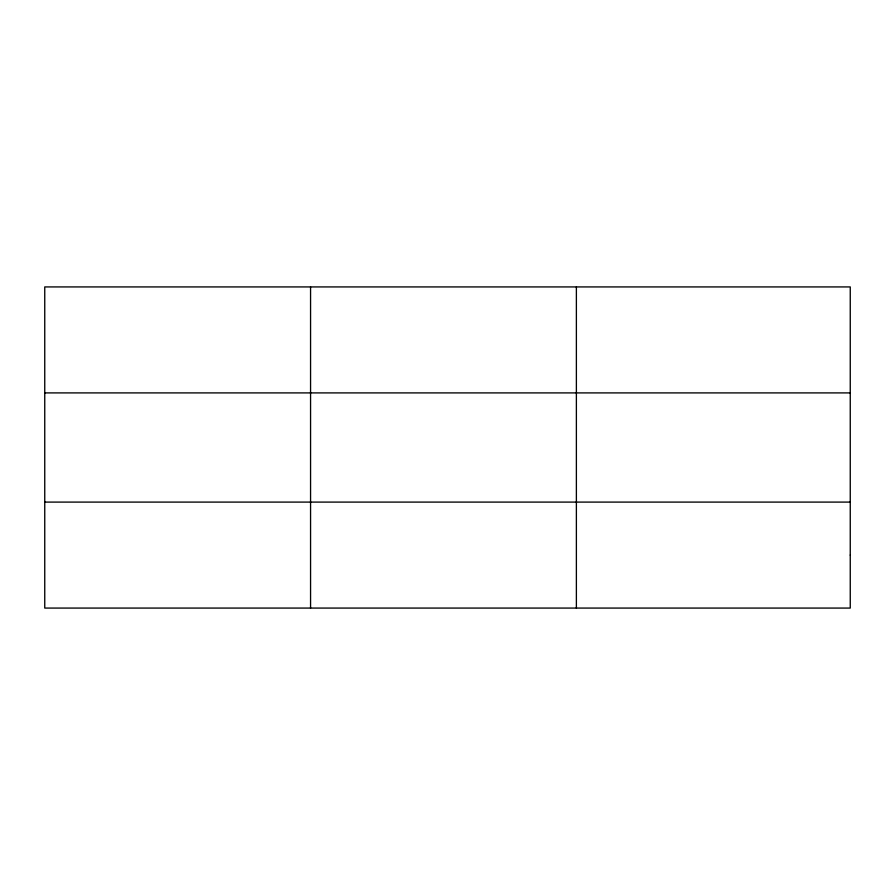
<?xml version="1.0" encoding="UTF-8"?>
<svg xmlns="http://www.w3.org/2000/svg" width="895" height="895" viewBox="0 0 895 895"><rect width="100%" height="100%" fill="white"/><g stroke="black" fill="none" stroke-linecap="round" stroke-linejoin="round"><path stroke-width="1.34" d="M310.565 286.926L310.565 608.074M576.38 286.926L576.38 608.074M44.75 392.905L850.25 392.905M44.75 502.095L850.25 502.095M850.25 555.09L850.25 608.074L44.75 608.074L44.75 286.926L850.25 286.926L850.25 555.09"/></g></svg>
